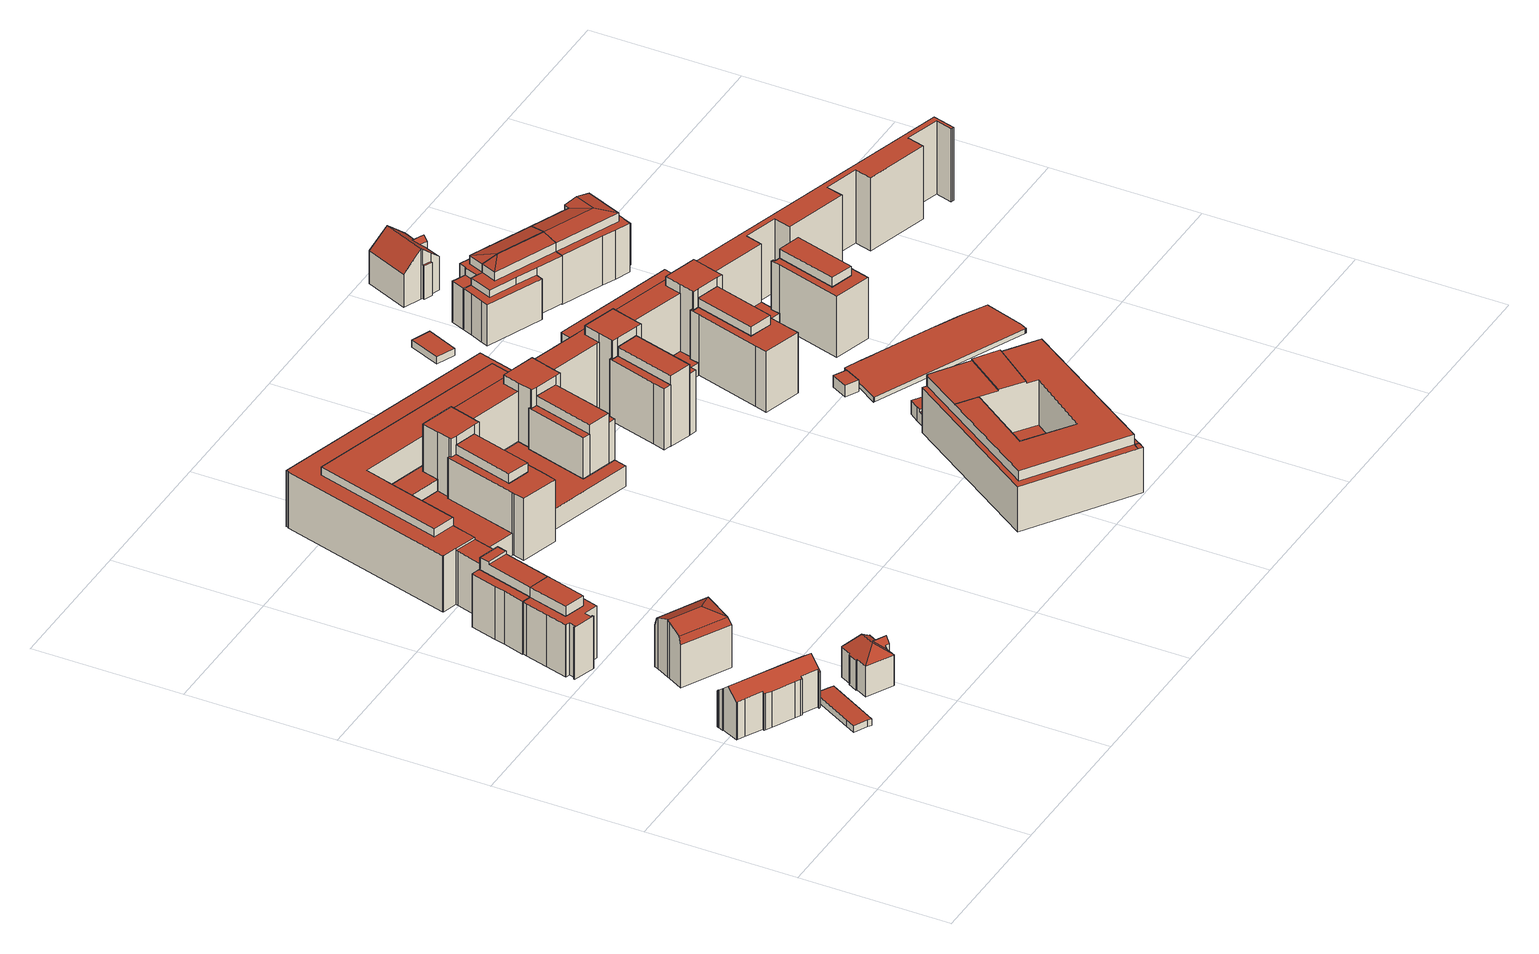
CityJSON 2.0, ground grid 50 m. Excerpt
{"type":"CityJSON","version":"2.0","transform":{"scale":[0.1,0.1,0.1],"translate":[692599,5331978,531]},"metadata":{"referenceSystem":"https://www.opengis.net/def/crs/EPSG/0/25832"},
"CityObjects":{
"building1":{"type":"Building","attributes":{"Gemeindeschluessel":"09162000","HoeheDach":"550.356","HoeheGrund":"533.830","Methode":"1000","NiedrigsteTraufeDesGebaeudes":"546.546","Geometrietyp2DReferenz":"3000","function":"31001_1000","roofType":"3100","measuredHeight":16.53,"storeysAboveGround":4},"geometry":[{"type":"MultiSurface","lod":"2","boundaries":[[[0,1,2,3]],[[4,5,6,7]],[[8,9,10,11,12,2,1,13]],[[14,11,10,15]],[[3,2,12,16]],[[8,13,17,18,19,20,21,22,23,24,25,6,5,26,27,28]],[[29,27,26,30]],[[16,12,11,14]],[[30,26,5,4]],[[31,19,18,32]],[[33,28,27,29]],[[34,21,20,35]],[[7,6,25,36]],[[9,37,15,10]],[[38,22,21,34]],[[32,18,17,39]],[[40,23,22,38]],[[35,20,19,31]],[[41,24,23,40]],[[36,25,24,41]],[[13,1,0,39,17]],[[33,37,9,8,28]],[[33,29,30,4,7,36,41,40,38,34,35,31,32,39,0,3,16,14,15,37]]],"semantics":{"surfaces":[{"type":"WallSurface"},{"type":"RoofSurface"},{"type":"GroundSurface"}],"values":[0,0,1,0,0,1,0,0,0,0,0,0,0,0,0,0,0,0,0,0,0,0,2]}}]},
"building2":{"type":"Building","attributes":{"Gemeindeschluessel":"09162000","HoeheDach":"536.206","HoeheGrund":"533.890","Methode":"1000","NiedrigsteTraufeDesGebaeudes":"536.206","Geometrietyp2DReferenz":"3000","function":"31001_2000","roofType":"1000","measuredHeight":2.32},"geometry":[{"type":"MultiSurface","lod":"2","boundaries":[[[42,43,44,45,46,47,48]],[[49,44,43,50]],[[51,48,47,52]],[[51,52,53,54,49,50,55]],[[50,43,42,55]],[[55,42,48,51]],[[53,46,45,54]],[[54,45,44,49]],[[52,47,46,53]]],"semantics":{"surfaces":[{"type":"RoofSurface"},{"type":"WallSurface"},{"type":"GroundSurface"}],"values":[0,1,1,2,1,1,1,1,1]}}]},
"building3":{"type":"Building","attributes":{"Gemeindeschluessel":"09162000","HoeheDach":"551.748","HoeheGrund":"533.263","Methode":"1000","NiedrigsteTraufeDesGebaeudes":"551.748","Geometrietyp2DReferenz":"3000","function":"31001_9998","roofType":"1000","measuredHeight":18.48,"storeysAboveGround":5},"geometry":[{"type":"MultiSurface","lod":"2","boundaries":[[[56,57,58,59]],[[60,61,62,63]],[[64,65,66,67,68,69,61,60,70,71,57,56,72,73,74,75,76,77,78,79,80,81]],[[65,64,82,83]],[[57,71,84,58]],[[73,72,85,86]],[[64,81,87,82]],[[68,67,88,89]],[[80,79,90,91]],[[75,74,92,93]],[[76,75,93,94]],[[74,73,86,92]],[[78,77,95,96]],[[77,76,94,95]],[[67,66,97,88]],[[71,70,98,84]],[[61,69,99,62]],[[72,56,59,85]],[[79,78,96,90]],[[87,91,90,96,95,94,93,92,86,85,59,58,84,98,63,62,99,89,88,97,83,82]],[[81,80,91,87]],[[66,65,83,97]],[[69,68,89,99]],[[70,60,63,98]]],"semantics":{"surfaces":[{"type":"WallSurface"},{"type":"RoofSurface"},{"type":"GroundSurface"}],"values":[0,0,1,0,0,0,0,0,0,0,0,0,0,0,0,0,0,0,0,2,0,0,0,0]}}]},
"building4":{"type":"Building","attributes":{"Gemeindeschluessel":"09162000","HoeheDach":"555.152","HoeheGrund":"533.291","Methode":"1000","NiedrigsteTraufeDesGebaeudes":"555.152","Geometrietyp2DReferenz":"3000","function":"31001_9998","roofType":"1000","measuredHeight":21.86,"storeysAboveGround":6},"geometry":[{"type":"MultiSurface","lod":"2","boundaries":[[[100,101,102,103]],[[84,103,102,58]],[[58,102,101,63]],[[84,58,63,98]],[[63,101,100,98]],[[98,100,103,84]]],"semantics":{"surfaces":[{"type":"RoofSurface"},{"type":"WallSurface"},{"type":"GroundSurface"}],"values":[0,1,1,2,1,1]}}]},
"building5":{"type":"Building","attributes":{"Gemeindeschluessel":"09162000","HoeheDach":"554.120","HoeheGrund":"533.820","Methode":"2000","NiedrigsteTraufeDesGebaeudes":"548.485","Geometrietyp2DReferenz":"3000","function":"31001_9998","roofType":"3400","measuredHeight":20.3,"storeysAboveGround":4},"geometry":[{"type":"MultiSurface","lod":"2","boundaries":[[[104,105,106,107]],[[108,109,110,111,112]],[[113,106,114,115,116,117]],[[105,118,114,106]],[[119,108,112,117,116]],[[120,104,110,109]],[[107,113,117,112,111]],[[107,106,113]],[[104,107,111,110]],[[119,116,115,121]],[[122,105,104,120]],[[118,123,121,115,114]],[[108,119,121,123,122,120,109]],[[105,122,123,118]]],"semantics":{"surfaces":[{"type":"RoofSurface"},{"type":"WallSurface"},{"type":"GroundSurface"}],"values":[0,1,0,0,1,1,0,0,0,1,1,1,2,1]}}]},
"building6":{"type":"Building","attributes":{"Gemeindeschluessel":"09162000","HoeheDach":"548.620","HoeheGrund":"533.630","Methode":"2000","NiedrigsteTraufeDesGebaeudes":"544.127","Geometrietyp2DReferenz":"3000","function":"31001_1000","roofType":"3200","measuredHeight":14.99,"storeysAboveGround":3},"geometry":[{"type":"MultiSurface","lod":"2","boundaries":[[[124,125,126,127,128]],[[129,130,131]],[[132,133,134]],[[135,136,137,138,134,133,129,131,139]],[[140,141,134,138]],[[142,143,136,135]],[[144,145,146,147]],[[146,148,149,150,147]],[[151,152,144,147,150]],[[151,127,126,153,152]],[[148,154,139,131,130,149]],[[143,155,137,136]],[[154,142,135,139]],[[155,140,138,137]],[[156,145,144,152,153]],[[127,151,150,149,130,129,133,132,128]],[[141,124,128,132,134]],[[126,125,156,153]],[[146,145,156,125,124,141,140,155,143,142,154,148]]],"semantics":{"surfaces":[{"type":"WallSurface"},{"type":"RoofSurface"},{"type":"GroundSurface"}],"values":[0,1,1,1,0,0,0,0,1,1,0,0,0,0,0,1,0,0,2]}}]},
"building7":{"type":"Building","attributes":{"Gemeindeschluessel":"09162000","HoeheDach":"551.773","HoeheGrund":"533.120","Methode":"1000","NiedrigsteTraufeDesGebaeudes":"551.755","Geometrietyp2DReferenz":"3000","function":"31001_9998","roofType":"1000","measuredHeight":18.65,"storeysAboveGround":5},"geometry":[{"type":"MultiSurface","lod":"2","boundaries":[[[157,158,159,160]],[[161,162,163,164]],[[165,166,167,168]],[[169,170,171,172]],[[159,158,173,174,163,162,175,176,177,178]],[[179,180,181,182]],[[183,177,176,184]],[[171,164,163,174,172]],[[173,158,157,185,186]],[[184,176,175,187]],[[160,159,178,188]],[[182,181,186,185]],[[170,169,166,165]],[[169,172,174,173,186,181,180,167,166]],[[188,178,177,183]],[[168,167,180,179]],[[157,160,188,183,184,187,161,164,171,170,165,168,179,182,185]],[[187,175,162,161]]],"semantics":{"surfaces":[{"type":"WallSurface"},{"type":"RoofSurface"},{"type":"GroundSurface"}],"values":[0,0,0,0,1,0,0,0,0,0,0,0,0,1,0,0,2,0]}}]},
"building8":{"type":"Building","attributes":{"Gemeindeschluessel":"09162000","HoeheDach":"556.100","HoeheGrund":"533.130","Methode":"2000","NiedrigsteTraufeDesGebaeudes":"555.200","Geometrietyp2DReferenz":"3000","function":"31001_9998","roofType":"1000","measuredHeight":22.97,"storeysAboveGround":6},"geometry":[{"type":"MultiSurface","lod":"2","boundaries":[[[160,157,185,182]],[[182,101,102,160]],[[157,189,190,185]],[[160,102,191,192,189,157]],[[185,190,193,194,101,182]],[[193,190,189,192]],[[194,193,192,191]],[[101,194,191,102]]],"semantics":{"surfaces":[{"type":"GroundSurface"},{"type":"WallSurface"},{"type":"RoofSurface"}],"values":[0,1,1,1,1,2,1,2]}}]},
"building9":{"type":"Building","attributes":{"Gemeindeschluessel":"09162000","HoeheDach":"535.823","HoeheGrund":"532.916","Methode":"1000","NiedrigsteTraufeDesGebaeudes":"535.823","Geometrietyp2DReferenz":"3000","function":"51009_1610","roofType":"1000","measuredHeight":2.91},"geometry":[{"type":"MultiSurface","lod":"2","boundaries":[[[195,196,197,198]],[[199,197,196,200]],[[201,198,197,199]],[[201,199,200,202]],[[200,196,195,202]],[[202,195,198,201]]],"semantics":{"surfaces":[{"type":"RoofSurface"},{"type":"WallSurface"},{"type":"GroundSurface"}],"values":[0,1,1,2,1,1]}}]},
"building10":{"type":"Building","attributes":{"Gemeindeschluessel":"09162000","HoeheDach":"535.800","HoeheGrund":"533.270","Methode":"2000","NiedrigsteTraufeDesGebaeudes":"535.800","Geometrietyp2DReferenz":"3000","function":"51009_1610","roofType":"1000","measuredHeight":2.53},"geometry":[{"type":"MultiSurface","lod":"2","boundaries":[[[203,204,205,206]],[[206,205,207,208]],[[205,204,209,207]],[[210,209,204,203]],[[208,207,209,210]],[[208,210,203,206]]],"semantics":{"surfaces":[{"type":"WallSurface"},{"type":"RoofSurface"},{"type":"GroundSurface"}],"values":[0,0,1,0,0,2]}}]},
"building11":{"type":"Building","attributes":{"Gemeindeschluessel":"09162000","HoeheDach":"540.830","HoeheGrund":"533.050","Methode":"1000","NiedrigsteTraufeDesGebaeudes":"540.830","Geometrietyp2DReferenz":"3000","function":"31001_9998","roofType":"1000","measuredHeight":7.78,"storeysAboveGround":2},"geometry":[{"type":"MultiSurface","lod":"2","boundaries":[[[211,212,213,214]],[[215,216,217,218]],[[219,220,216,215]],[[215,218,211,214,221,222,219]],[[220,223,224,213,212,217,216]],[[218,217,212,211]],[[221,224,223,222]],[[222,223,220,219]],[[214,213,224,221]]],"semantics":{"surfaces":[{"type":"WallSurface"},{"type":"GroundSurface"},{"type":"RoofSurface"}],"values":[0,0,0,1,2,0,0,0,0]}}]},
"building12":{"type":"Building","attributes":{"Gemeindeschluessel":"09162000","HoeheDach":"555.298","HoeheGrund":"533.480","Methode":"1000","NiedrigsteTraufeDesGebaeudes":"555.298","Geometrietyp2DReferenz":"3000","function":"31001_9998","roofType":"1000","measuredHeight":21.82,"storeysAboveGround":6},"geometry":[{"type":"MultiSurface","lod":"2","boundaries":[[[225,226,227,228]],[[229,230,231,232]],[[233,234,235,236,237,238,226,225,239,240,231,230,241,242,243]],[[235,234,244,245]],[[246,242,241,247]],[[248,236,235,245]],[[249,243,242,246]],[[244,234,233,250]],[[251,237,236,248]],[[252,240,239,253]],[[232,231,240,252]],[[239,225,228,253]],[[241,230,229,247]],[[233,243,249,250]],[[254,238,237,251]],[[244,250,249,246,247,229,232,252,253,228,227,254,251,248,245]],[[226,238,254,227]]],"semantics":{"surfaces":[{"type":"WallSurface"},{"type":"RoofSurface"},{"type":"GroundSurface"}],"values":[0,0,1,0,0,0,0,0,0,0,0,0,0,0,0,2,0]}}]},
"building13":{"type":"Building","attributes":{"Gemeindeschluessel":"09162000","HoeheDach":"544.900","HoeheGrund":"532.920","Methode":"1000","NiedrigsteTraufeDesGebaeudes":"544.900","Geometrietyp2DReferenz":"3000","function":"31001_9998","roofType":"1000","measuredHeight":11.98,"storeysAboveGround":2},"geometry":[{"type":"MultiSurface","lod":"2","boundaries":[[[255,256,257,258]],[[256,255,259,260]],[[261,262,263,264]],[[257,256,260,261,264,265]],[[255,258,266,263,262,259]],[[265,266,258,257]],[[260,259,262,261]],[[264,263,266,265]]],"semantics":{"surfaces":[{"type":"WallSurface"},{"type":"GroundSurface"},{"type":"RoofSurface"}],"values":[0,0,0,1,2,0,0,0]}}]},
"building14":{"type":"Building","attributes":{"Gemeindeschluessel":"09162000","HoeheDach":"558.574","HoeheGrund":"533.500","Methode":"1000","NiedrigsteTraufeDesGebaeudes":"558.574","Geometrietyp2DReferenz":"3000","function":"31001_9998","roofType":"1000","measuredHeight":25.07,"storeysAboveGround":7},"geometry":[{"type":"MultiSurface","lod":"2","boundaries":[[[267,268,269,270]],[[228,253,254,227]],[[228,270,269,253]],[[254,268,267,227]],[[227,267,270,228]],[[253,269,268,254]]],"semantics":{"surfaces":[{"type":"RoofSurface"},{"type":"GroundSurface"},{"type":"WallSurface"}],"values":[0,1,2,2,2,2]}}]},
"building15":{"type":"Building","attributes":{"Gemeindeschluessel":"09162000","HoeheDach":"555.186","HoeheGrund":"532.590","Methode":"2000","NiedrigsteTraufeDesGebaeudes":"551.660","Geometrietyp2DReferenz":"3000","function":"31001_9998","roofType":"1000","measuredHeight":22.6,"storeysAboveGround":6},"geometry":[{"type":"MultiSurface","lod":"2","boundaries":[[[271,272,273,274]],[[275,276,277,278]],[[279,280,281,282,283,284,285,286]],[[287,288,289,290]],[[291,279,286,292]],[[277,276,293,294]],[[282,295,296,283]],[[297,298,299,300]],[[272,301,302,303]],[[304,305,306,307]],[[275,296,295,273,272,303,300,299,308,309,306,305,310,289,288,311,312,293,276]],[[299,298,313,308]],[[307,306,309,314]],[[315,316,317,318]],[[294,293,312,319]],[[311,320,319,312]],[[314,309,308,321]],[[322,323,301,272,271]],[[302,297,300,303]],[[324,285,284,325]],[[326,281,280,327]],[[310,305,304,328,329]],[[310,329,290,289]],[[326,274,273,295,282,281]],[[321,308,313,315,318]],[[328,304,307,314,321,318,317,322,271,274,326,327,291,292,324,325,278,277,294,319,320,287,290,329]],[[316,315,313,298,297,302,301,323]],[[292,286,285,324]],[[327,280,279,291]],[[316,323,322,317]],[[320,311,288,287]],[[278,325,284,283,296,275]]],"semantics":{"surfaces":[{"type":"WallSurface"},{"type":"RoofSurface"},{"type":"GroundSurface"}],"values":[0,0,1,0,0,0,0,0,0,0,1,0,0,0,0,0,0,0,0,0,0,0,0,0,0,2,1,0,0,0,0,0]}}]},
"building16":{"type":"Building","attributes":{"Gemeindeschluessel":"09162000","HoeheDach":"561.704","HoeheGrund":"533.250","Methode":"1000","NiedrigsteTraufeDesGebaeudes":"561.704","Geometrietyp2DReferenz":"3000","function":"31001_9998","roofType":"1000","measuredHeight":28.45,"storeysAboveGround":8},"geometry":[{"type":"MultiSurface","lod":"2","boundaries":[[[330,331,332,333,334,335,336,337,338,339,340]],[[336,341,342,337]],[[340,343,344,330]],[[339,345,343,340]],[[335,346,341,336]],[[334,347,346,335]],[[333,348,347,334]],[[330,344,349,331]],[[338,350,345,339]],[[331,349,351,332]],[[343,345,350,342,341,346,347,348,351,349,344]],[[332,351,348,333]],[[337,342,350,338]]],"semantics":{"surfaces":[{"type":"GroundSurface"},{"type":"WallSurface"},{"type":"RoofSurface"}],"values":[0,1,1,1,1,1,1,1,1,1,2,1,1]}}]},
"building17":{"type":"Building","attributes":{"Gemeindeschluessel":"09162000","HoeheDach":"540.852","HoeheGrund":"533.620","Methode":"1000","NiedrigsteTraufeDesGebaeudes":"540.852","Geometrietyp2DReferenz":"3000","function":"31001_9998","roofType":"1000","measuredHeight":7.23,"storeysAboveGround":2},"geometry":[{"type":"MultiSurface","lod":"2","boundaries":[[[352,353,354,355]],[[356,357,358,359]],[[360,361,362,363]],[[364,365,366,367]],[[360,363,365,364]],[[359,358,353,352]],[[368,369,370,371]],[[356,372,373,357]],[[372,356,359,352,355,368,371,361,360,364,367,374]],[[361,371,370,362]],[[367,366,375,374]],[[355,354,369,368]],[[375,366,365,363,362,370,369,354,353,358,357,373]],[[372,374,375,373]]],"semantics":{"surfaces":[{"type":"WallSurface"},{"type":"GroundSurface"},{"type":"RoofSurface"}],"values":[0,0,0,0,0,0,0,0,1,0,0,0,2,0]}}]},
"building18":{"type":"Building","attributes":{"Gemeindeschluessel":"09162000","HoeheDach":"555.311","HoeheGrund":"534.190","Methode":"1000","NiedrigsteTraufeDesGebaeudes":"555.311","Geometrietyp2DReferenz":"3000","function":"31001_9998","roofType":"1000","measuredHeight":21.12,"storeysAboveGround":6},"geometry":[{"type":"MultiSurface","lod":"2","boundaries":[[[376,377,378,379,380,381]],[[377,376,382,383]],[[384,385,386,387,383,382]],[[380,379,386,385]],[[378,377,383,387]],[[381,380,385,384]],[[379,378,387,386]],[[376,381,384,382]]],"semantics":{"surfaces":[{"type":"RoofSurface"},{"type":"WallSurface"},{"type":"GroundSurface"}],"values":[0,1,2,1,1,1,1,1]}}]},
"building19":{"type":"Building","attributes":{"Gemeindeschluessel":"09162000","HoeheDach":"558.575","HoeheGrund":"534.300","Methode":"1000","NiedrigsteTraufeDesGebaeudes":"558.575","Geometrietyp2DReferenz":"3000","function":"31001_9998","roofType":"1000","measuredHeight":24.27,"storeysAboveGround":7},"geometry":[{"type":"MultiSurface","lod":"2","boundaries":[[[388,389,390,391]],[[392,391,390,393]],[[394,388,391,392]],[[392,393,395,394]],[[393,390,389,395]],[[395,389,388,394]]],"semantics":{"surfaces":[{"type":"RoofSurface"},{"type":"WallSurface"},{"type":"GroundSurface"}],"values":[0,1,1,2,1,1]}}]},
"building20":{"type":"Building","attributes":{"Gemeindeschluessel":"09162000","HoeheDach":"555.310","HoeheGrund":"534.530","Methode":"1000","NiedrigsteTraufeDesGebaeudes":"555.310","Geometrietyp2DReferenz":"3000","function":"31001_9998","roofType":"1000","measuredHeight":20.78,"storeysAboveGround":6},"geometry":[{"type":"MultiSurface","lod":"2","boundaries":[[[396,397,398,399,400,401,402,403]],[[398,397,404,405]],[[401,400,406,407]],[[397,396,408,404]],[[409,410,407,406,411,405,404,408]],[[402,401,407,410]],[[399,398,405,411]],[[403,402,410,409]],[[396,403,409,408]],[[400,399,411,406]]],"semantics":{"surfaces":[{"type":"RoofSurface"},{"type":"WallSurface"},{"type":"GroundSurface"}],"values":[0,1,1,1,2,1,1,1,1,1]}}]},
"building21":{"type":"Building","attributes":{"Gemeindeschluessel":"09162000","HoeheDach":"561.716","HoeheGrund":"533.830","Methode":"1000","NiedrigsteTraufeDesGebaeudes":"561.716","Geometrietyp2DReferenz":"3000","function":"31001_9998","roofType":"1000","measuredHeight":27.89,"storeysAboveGround":8},"geometry":[{"type":"MultiSurface","lod":"2","boundaries":[[[412,413,414,415]],[[416,417,418,419]],[[420,421,413,412]],[[419,418,422,423]],[[424,425,426,427]],[[423,428,424,427,429,420,412,415,416,419]],[[418,417,414,413,421,430,426,425,431,422]],[[427,426,430,429]],[[428,431,425,424]],[[429,430,421,420]],[[415,414,417,416]],[[423,422,431,428]]],"semantics":{"surfaces":[{"type":"WallSurface"},{"type":"GroundSurface"},{"type":"RoofSurface"}],"values":[0,0,0,0,0,1,2,0,0,0,0,0]}}]},
"building22":{"type":"Building","attributes":{"Gemeindeschluessel":"09162000","HoeheDach":"555.326","HoeheGrund":"533.760","Methode":"1000","NiedrigsteTraufeDesGebaeudes":"555.326","Geometrietyp2DReferenz":"3000","function":"31001_9998","roofType":"1000","measuredHeight":21.57,"storeysAboveGround":6},"geometry":[{"type":"MultiSurface","lod":"2","boundaries":[[[432,433,434,435]],[[436,437,438,439]],[[437,432,435,438]],[[440,436,439,441]],[[433,432,437,436,440,442,443]],[[443,442,444,445]],[[442,440,441,444]],[[433,443,445,434]],[[445,444,441,439,438,435,434]]],"semantics":{"surfaces":[{"type":"WallSurface"},{"type":"RoofSurface"},{"type":"GroundSurface"}],"values":[0,0,0,0,1,0,0,0,2]}}]},
"building23":{"type":"Building","attributes":{"Gemeindeschluessel":"09162000","HoeheDach":"558.593","HoeheGrund":"533.630","Methode":"1000","NiedrigsteTraufeDesGebaeudes":"558.593","Geometrietyp2DReferenz":"3000","function":"31001_9998","roofType":"1000","measuredHeight":24.96,"storeysAboveGround":7},"geometry":[{"type":"MultiSurface","lod":"2","boundaries":[[[446,447,448,449]],[[449,448,450,451]],[[452,453,447,446]],[[451,450,453,452]],[[448,447,453,450]],[[451,452,446,449]]],"semantics":{"surfaces":[{"type":"WallSurface"},{"type":"RoofSurface"},{"type":"GroundSurface"}],"values":[0,0,0,0,1,2]}}]},
"building24":{"type":"Building","attributes":{"Gemeindeschluessel":"09162000","HoeheDach":"555.331","HoeheGrund":"533.650","Methode":"1000","NiedrigsteTraufeDesGebaeudes":"555.331","Geometrietyp2DReferenz":"3000","function":"31001_9998","roofType":"1000","measuredHeight":21.68,"storeysAboveGround":6},"geometry":[{"type":"MultiSurface","lod":"2","boundaries":[[[454,455,456,457]],[[456,458,459,460,449,446,461,457]],[[462,454,457,461]],[[455,463,458,456]],[[454,462,464,465,466,467,463,455]],[[465,464,446,449]],[[464,462,461,446]],[[463,467,459,458]],[[467,466,460,459]],[[466,465,449,460]]],"semantics":{"surfaces":[{"type":"WallSurface"},{"type":"GroundSurface"},{"type":"RoofSurface"}],"values":[0,1,0,0,2,0,0,0,0,0]}}]},
"building25":{"type":"Building","attributes":{"Gemeindeschluessel":"09162000","HoeheDach":"551.910","HoeheGrund":"531.644","Methode":"2000","NiedrigsteTraufeDesGebaeudes":"535.170","Geometrietyp2DReferenz":"3000","function":"31001_9998","roofType":"1000","measuredHeight":20.27,"storeysAboveGround":4},"geometry":[{"type":"MultiSurface","lod":"2","boundaries":[[[468,469,470,471,472,473,474,475]],[[476,477,478,479,480,481]],[[469,482,483,484,485,470]],[[486,487,475,474,488,489]],[[490,491,471,470,485,492]],[[493,494,495,496]],[[497,492,485,484,498,499]],[[483,500,501,502,498,484]],[[490,492,497,503,493,496,504,505,506,507]],[[508,476,481,509,482,469,468,510,511,512]],[[468,475,487,510]],[[495,513,504,496]],[[514,515,506,505]],[[493,503,516,494]],[[506,515,517,507]],[[518,478,477,519,520]],[[521,488,474,473]],[[522,502,501,502,518,520,523]],[[521,473,472,524]],[[508,512,489,488,521,524,525,526,519]],[[519,526,523,520]],[[494,516,513,495]],[[502,522,499,498]],[[472,471,491,517,515,514,525,524]],[[511,486,489,512]],[[486,511,510,487]],[[518,502,479,478]],[[483,482,509,500]],[[509,481,480,501,500]],[[490,507,517,491]],[[508,519,477,476]],[[497,499,522,523,526,525,514,505,504,513,516,503]],[[480,479,502,501]]],"semantics":{"surfaces":[{"type":"WallSurface"},{"type":"RoofSurface"},{"type":"GroundSurface"}],"values":[0,0,0,1,1,1,0,1,0,2,0,0,0,0,1,1,0,0,1,0,0,0,0,0,0,0,0,0,0,0,0,1,1]}}]},
"building26":{"type":"Building","attributes":{"Gemeindeschluessel":"09162000","HoeheDach":"561.713","HoeheGrund":"533.020","Methode":"1000","NiedrigsteTraufeDesGebaeudes":"561.713","Geometrietyp2DReferenz":"3000","function":"31001_9998","roofType":"1000","measuredHeight":28.69,"storeysAboveGround":8},"geometry":[{"type":"MultiSurface","lod":"2","boundaries":[[[527,528,529,530]],[[531,532,528,527]],[[533,534,535,536]],[[537,538,539,540]],[[541,542,532,531]],[[536,535,543,544]],[[545,546,542,541]],[[540,539,546,545]],[[544,543,538,537]],[[535,534,529,528,532,542,546,539,538,543]],[[544,537,540,545,541,531,527,530,533,536]],[[530,529,534,533]]],"semantics":{"surfaces":[{"type":"WallSurface"},{"type":"RoofSurface"},{"type":"GroundSurface"}],"values":[0,0,0,0,0,0,0,0,0,1,2,0]}}]},
"building27":{"type":"Building","attributes":{"Gemeindeschluessel":"09162000","HoeheDach":"538.136","HoeheGrund":"533.720","Methode":"1000","NiedrigsteTraufeDesGebaeudes":"538.136","Geometrietyp2DReferenz":"3000","function":"31001_9998","roofType":"1000","measuredHeight":4.42,"storeysAboveGround":1},"geometry":[{"type":"MultiSurface","lod":"2","boundaries":[[[547,548,549,550]],[[549,548,551,552,553,554,555,556]],[[550,549,556,557]],[[558,552,551,559]],[[557,560,561,562,558,559,547,550]],[[557,556,555,560]],[[559,551,548,547]],[[562,553,552,558]],[[561,554,553,562]],[[560,555,554,561]]],"semantics":{"surfaces":[{"type":"WallSurface"},{"type":"RoofSurface"},{"type":"GroundSurface"}],"values":[0,1,0,0,2,0,0,0,0,0]}}]},
"building28":{"type":"Building","attributes":{"Gemeindeschluessel":"09162000","HoeheDach":"535.304","HoeheGrund":"532.806","Methode":"2000","NiedrigsteTraufeDesGebaeudes":"535.304","Geometrietyp2DReferenz":"3000","function":"31001_2000","roofType":"1000","measuredHeight":2.5},"geometry":[{"type":"MultiSurface","lod":"2","boundaries":[[[563,564,565,566]],[[567,568,564,563]],[[569,565,564,568]],[[567,563,566,570]],[[570,569,568,567]],[[566,565,569,570]]],"semantics":{"surfaces":[{"type":"WallSurface"},{"type":"RoofSurface"},{"type":"GroundSurface"}],"values":[0,0,1,2,0,0]}}]},
"building29":{"type":"Building","attributes":{"Gemeindeschluessel":"09162000","HoeheDach":"555.310","HoeheGrund":"533.770","Methode":"1000","NiedrigsteTraufeDesGebaeudes":"555.310","Geometrietyp2DReferenz":"3000","function":"31001_9998","roofType":"1000","measuredHeight":21.54,"storeysAboveGround":6},"geometry":[{"type":"MultiSurface","lod":"2","boundaries":[[[571,572,573,574]],[[575,576,577,578]],[[579,580,574,573,581,582,583,584,585,586,587,588,589,578,577,590]],[[591,592,584,583]],[[593,594,587,586]],[[594,595,588,587]],[[596,597,580,579]],[[597,571,574,580]],[[598,596,579,590]],[[599,593,586,585]],[[572,600,581,573]],[[592,599,585,584]],[[576,598,590,577]],[[598,576,575,601,595,594,593,599,592,591,602,600,572,571,597,596]],[[595,601,589,588]],[[600,602,582,581]],[[602,591,583,582]],[[601,575,578,589]]],"semantics":{"surfaces":[{"type":"WallSurface"},{"type":"GroundSurface"},{"type":"RoofSurface"}],"values":[0,0,1,0,0,0,0,0,0,0,0,0,0,2,0,0,0,0]}}]},
"building30":{"type":"Building","attributes":{"Gemeindeschluessel":"09162000","HoeheDach":"538.875","HoeheGrund":"534.820","Methode":"1000","NiedrigsteTraufeDesGebaeudes":"538.875","Geometrietyp2DReferenz":"3000","function":"31001_2000","roofType":"1000","measuredHeight":4.05},"geometry":[{"type":"MultiSurface","lod":"2","boundaries":[[[603,604,605,606]],[[607,603,606,608]],[[608,606,605,609]],[[610,604,603,607]],[[608,609,610,607]],[[609,605,604,610]]],"semantics":{"surfaces":[{"type":"RoofSurface"},{"type":"WallSurface"},{"type":"GroundSurface"}],"values":[0,1,1,1,2,1]}}]},
"building31":{"type":"Building","attributes":{"Gemeindeschluessel":"09162000","HoeheDach":"558.569","HoeheGrund":"533.770","Methode":"1000","NiedrigsteTraufeDesGebaeudes":"558.569","Geometrietyp2DReferenz":"3000","function":"31001_9998","roofType":"1000","measuredHeight":24.8,"storeysAboveGround":7},"geometry":[{"type":"MultiSurface","lod":"2","boundaries":[[[611,612,613,614]],[[578,612,611,589]],[[588,587,578,589]],[[589,611,614,588]],[[588,614,613,587]],[[587,613,612,578]]],"semantics":{"surfaces":[{"type":"RoofSurface"},{"type":"WallSurface"},{"type":"GroundSurface"}],"values":[0,1,2,1,1,1]}}]},
"building32":{"type":"Building","attributes":{"Gemeindeschluessel":"09162000","HoeheDach":"551.717","HoeheGrund":"533.220","Methode":"1000","NiedrigsteTraufeDesGebaeudes":"551.717","Geometrietyp2DReferenz":"3000","function":"31001_9998","roofType":"1000","measuredHeight":18.5,"storeysAboveGround":5},"geometry":[{"type":"MultiSurface","lod":"2","boundaries":[[[615,616,617,618]],[[619,620,621,617,616,622]],[[623,619,622,624]],[[625,620,619,623]],[[624,615,618,626,625,623]],[[626,621,620,625]],[[624,622,616,615]],[[618,617,621,626]]],"semantics":{"surfaces":[{"type":"WallSurface"},{"type":"RoofSurface"},{"type":"GroundSurface"}],"values":[0,1,0,0,2,0,0,0]}}]},
"building33":{"type":"Building","attributes":{"Gemeindeschluessel":"09162000","HoeheDach":"561.686","HoeheGrund":"533.780","Methode":"1000","NiedrigsteTraufeDesGebaeudes":"561.686","Geometrietyp2DReferenz":"3000","function":"31001_9998","roofType":"1000","measuredHeight":27.91,"storeysAboveGround":8},"geometry":[{"type":"MultiSurface","lod":"2","boundaries":[[[627,628,629,590]],[[630,631,632,629,628,633,634,635,636,637]],[[577,632,631,578]],[[585,636,635,638]],[[638,635,634,639]],[[586,637,636,585]],[[640,633,628,627]],[[578,631,630,587]],[[587,630,637,586]],[[586,585,638,639,640,627,590,577,578,587]],[[639,634,633,640]],[[590,629,632,577]]],"semantics":{"surfaces":[{"type":"WallSurface"},{"type":"RoofSurface"},{"type":"GroundSurface"}],"values":[0,1,0,0,0,0,0,0,0,2,0,0]}}]},
"building34":{"type":"Building","attributes":{"Gemeindeschluessel":"09162000","HoeheDach":"558.638","HoeheGrund":"532.810","Methode":"1000","NiedrigsteTraufeDesGebaeudes":"558.638","Geometrietyp2DReferenz":"3000","function":"31001_9998","roofType":"1000","measuredHeight":25.83,"storeysAboveGround":7},"geometry":[{"type":"MultiSurface","lod":"2","boundaries":[[[641,642,643,644]],[[645,646,647,648]],[[649,650,651,652]],[[646,653,654,647]],[[655,656,657,658]],[[659,649,652,660]],[[661,662,663,664]],[[658,657,665,644,643,666,667,668,669,664,663,670,671,672,673,660,652,651,674,675,676,677,678,679,680,648,647,654,681,682,683,684,685,686,687,688]],[[689,661,664,669]],[[690,691,676,675]],[[692,659,660,673]],[[693,692,673,672]],[[694,695,696,697,698,699,700,701,653,646,645,702,703,704,705,691,690,706,650,649,659,692,693,707,708,662,661,689,709,710,711,642,641,712,656,655]],[[710,709,668,667]],[[698,697,685,684]],[[696,695,687,686]],[[699,698,684,683]],[[650,706,674,651]],[[704,703,679,678]],[[695,694,688,687]],[[642,711,666,643]],[[697,696,686,685]],[[711,710,667,666]],[[653,701,681,654]],[[691,705,677,676]],[[708,707,671,670]],[[700,699,683,682]],[[656,712,665,657]],[[702,645,648,680]],[[709,689,669,668]],[[706,690,675,674]],[[662,708,670,663]],[[703,702,680,679]],[[712,641,644,665]],[[707,693,672,671]],[[705,704,678,677]],[[701,700,682,681]],[[694,655,658,688]]],"semantics":{"surfaces":[{"type":"WallSurface"},{"type":"GroundSurface"},{"type":"RoofSurface"}],"values":[0,0,0,0,0,0,0,1,0,0,0,0,2,0,0,0,0,0,0,0,0,0,0,0,0,0,0,0,0,0,0,0,0,0,0,0,0,0]}}]},
"building35":{"type":"Building","attributes":{"Gemeindeschluessel":"09162000","HoeheDach":"554.052","HoeheGrund":"533.100","Methode":"2000","NiedrigsteTraufeDesGebaeudes":"547.470","Geometrietyp2DReferenz":"3000","function":"31001_9998","roofType":"2100","measuredHeight":20.95,"storeysAboveGround":6},"geometry":[{"type":"MultiSurface","lod":"2","boundaries":[[[713,714,715,716]],[[717,718,719,720]],[[721,722,723,724]],[[725,726,727,728,729,717,720,713,716,730,731,732]],[[733,732,731,734,735,736,737]],[[720,719,714,713]],[[738,739,740,741]],[[727,721,742,728]],[[730,716,715,741,740,743]],[[729,744,718,717]],[[745,746,747,748]],[[730,743,734,731]],[[744,742,721,724,738,741,715,714,719,718]],[[726,749,722,721,727]],[[745,748,733,737]],[[725,732,733,748,747,750]],[[724,723,739,738]],[[746,735,734,743,740,739,723,722,749,750,747]],[[744,729,728,742]],[[746,745,736,735]],[[725,750,749,726]],[[737,736,745]]],"semantics":{"surfaces":[{"type":"WallSurface"},{"type":"GroundSurface"},{"type":"RoofSurface"}],"values":[0,0,0,1,0,0,0,0,0,0,0,0,2,0,2,0,0,2,0,0,0,2]}}]},
"building36":{"type":"Building","attributes":{"Gemeindeschluessel":"09162000","HoeheDach":"535.270","HoeheGrund":"533.632","Methode":"2000","NiedrigsteTraufeDesGebaeudes":"535.270","Geometrietyp2DReferenz":"3000","function":"31001_2000","roofType":"1000","measuredHeight":1.64},"geometry":[{"type":"MultiSurface","lod":"2","boundaries":[[[751,752,753,754]],[[755,756,757,758]],[[758,757,759,760]],[[761,762,763,764]],[[765,766,767,768]],[[768,767,769,770]],[[770,769,771,772]],[[772,771,756,755]],[[756,771,769,767,766,763,762,753,752,759,757]],[[758,760,751,754,761,764,765,768,770,772,755]],[[754,753,762,761]],[[764,763,766,765]],[[760,759,752,751]]],"semantics":{"surfaces":[{"type":"WallSurface"},{"type":"RoofSurface"},{"type":"GroundSurface"}],"values":[0,0,0,0,0,0,0,0,1,2,0,0,0]}}]},
"building37":{"type":"Building","attributes":{"Gemeindeschluessel":"09162000","HoeheDach":"538.168","HoeheGrund":"533.750","Methode":"1000","NiedrigsteTraufeDesGebaeudes":"538.168","Geometrietyp2DReferenz":"3000","function":"31001_9998","roofType":"1000","measuredHeight":4.42,"storeysAboveGround":1},"geometry":[{"type":"MultiSurface","lod":"2","boundaries":[[[580,579,590,627,773,774,775,776]],[[590,777,778,627]],[[774,779,780,775]],[[579,781,777,590]],[[775,780,782,776]],[[773,783,779,774]],[[782,780,779,783,778,777,781,784]],[[580,784,781,579]],[[627,778,783,773]],[[776,782,784,580]]],"semantics":{"surfaces":[{"type":"GroundSurface"},{"type":"WallSurface"},{"type":"RoofSurface"}],"values":[0,1,1,1,1,1,2,1,1,1]}}]},
"building38":{"type":"Building","attributes":{"Gemeindeschluessel":"09162000","HoeheDach":"554.091","HoeheGrund":"532.990","Methode":"2000","NiedrigsteTraufeDesGebaeudes":"547.480","Geometrietyp2DReferenz":"3000","function":"31001_9998","roofType":"2100","measuredHeight":21.1,"storeysAboveGround":6},"geometry":[{"type":"MultiSurface","lod":"2","boundaries":[[[785,786,787,788]],[[789,743,790,791]],[[785,792,793,791,790,786]],[[794,795,796,797,798,799]],[[800,801,798,797]],[[794,802,803,804,805,792,785,788,806,807,808,809,795]],[[805,714,793,792]],[[804,803,743,789,715]],[[810,799,798,801,811]],[[715,789,791,793,714]],[[734,735,812,800,797,796,813,814,815,816,787,786,790,743]],[[807,815,814,808]],[[794,799,810,736,735,734,802]],[[802,734,743,803]],[[804,715,714,805]],[[808,814,813,809]],[[810,811,736]],[[735,736,811,812]],[[788,787,816,806]],[[806,816,815,807]],[[809,813,796,795]],[[812,811,801,800]]],"semantics":{"surfaces":[{"type":"WallSurface"},{"type":"GroundSurface"},{"type":"RoofSurface"}],"values":[0,0,0,0,0,1,0,0,2,2,2,0,0,0,0,0,2,0,0,0,0,0]}}]},
"building39":{"type":"Building","attributes":{"Gemeindeschluessel":"09162000","HoeheDach":"555.270","HoeheGrund":"533.760","Methode":"1000","NiedrigsteTraufeDesGebaeudes":"555.270","Geometrietyp2DReferenz":"3000","function":"31001_9998","roofType":"1000","measuredHeight":21.51,"storeysAboveGround":6},"geometry":[{"type":"MultiSurface","lod":"2","boundaries":[[[817,818,819,820]],[[821,822,823,824]],[[825,817,820,826]],[[818,827,776,819]],[[828,829,830,831]],[[774,832,833,834]],[[775,835,832,774]],[[824,823,836,837]],[[820,819,776,775,774,834,838,831,830,821,824,837,826]],[[834,833,839,838]],[[837,836,825,826]],[[829,822,821,830]],[[776,827,835,775]],[[839,828,831,838]],[[817,825,836,823,822,829,828,839,833,832,835,827,818]]],"semantics":{"surfaces":[{"type":"WallSurface"},{"type":"GroundSurface"},{"type":"RoofSurface"}],"values":[0,0,0,0,0,0,0,0,1,0,0,0,0,0,2]}}]},
"building40":{"type":"Building","attributes":{"Gemeindeschluessel":"09162000","HoeheDach":"550.500","HoeheGrund":"532.940","Methode":"2000","NiedrigsteTraufeDesGebaeudes":"544.604","Geometrietyp2DReferenz":"3000","function":"31001_9998","roofType":"3100","measuredHeight":17.56,"storeysAboveGround":4},"geometry":[{"type":"MultiSurface","lod":"2","boundaries":[[[840,841,842,843]],[[844,845,846,847,848,840,843,849,850,851,852,853,854]],[[855,856,857,858]],[[853,852,859,860,861]],[[862,863,864,865]],[[847,866,856,848]],[[849,857,867,850]],[[853,861,868,854]],[[860,867,857,856,866,869,865,864,870,868,861]],[[841,855,858,842]],[[860,859,871,867]],[[846,869,866,847]],[[872,873,844,854,868]],[[863,873,872,870,864]],[[870,872,868]],[[849,843,842,858,857]],[[851,871,859,852]],[[850,867,871,851]],[[862,865,869,846,845]],[[845,844,873,863,862]],[[840,848,856,855,841]]],"semantics":{"surfaces":[{"type":"WallSurface"},{"type":"GroundSurface"},{"type":"RoofSurface"}],"values":[0,1,0,0,2,0,0,0,2,2,2,0,0,2,0,0,0,0,0,0,0]}}]},
"building41":{"type":"Building","attributes":{"Gemeindeschluessel":"09162000","HoeheDach":"558.580","HoeheGrund":"533.770","Methode":"1000","NiedrigsteTraufeDesGebaeudes":"558.580","Geometrietyp2DReferenz":"3000","function":"31001_9998","roofType":"1000","measuredHeight":24.81,"storeysAboveGround":7},"geometry":[{"type":"MultiSurface","lod":"2","boundaries":[[[831,838,821,830]],[[830,874,875,831]],[[874,876,877,875]],[[821,876,874,830]],[[831,875,877,838]],[[838,877,876,821]]],"semantics":{"surfaces":[{"type":"GroundSurface"},{"type":"WallSurface"},{"type":"RoofSurface"}],"values":[0,1,2,1,1,1]}}]},
"building42":{"type":"Building","attributes":{"Gemeindeschluessel":"09162000","HoeheDach":"554.031","HoeheGrund":"532.790","Methode":"2000","NiedrigsteTraufeDesGebaeudes":"547.320","Geometrietyp2DReferenz":"3000","function":"31001_9998","roofType":"3100","measuredHeight":21.24,"storeysAboveGround":6},"geometry":[{"type":"MultiSurface","lod":"2","boundaries":[[[878,879,880,881]],[[882,883,884,885]],[[886,887,888,889]],[[890,891,879,878]],[[883,892,888,887,880,879,891,893,894,895,896,884]],[[897,882,885,898]],[[899,890,878,881,886,889,900,901,902,903,904,905,906,907,908]],[[909,798,910,911]],[[881,880,887,886]],[[897,898,912,910]],[[905,896,895,906]],[[913,914,909,911,915,916]],[[901,914,913,902]],[[897,733,917,882]],[[899,908,918,919,894,893]],[[911,910,912,915]],[[913,916,904,903,902]],[[907,906,895,920,921]],[[907,921,918,908]],[[901,900,733,798,909,914]],[[920,895,894,919]],[[900,889,888,892,917,733]],[[917,892,883,882]],[[897,910,798,733]],[[904,916,915,912,898,885,884,896,905]],[[899,893,891,890]],[[918,921,920,919]]],"semantics":{"surfaces":[{"type":"WallSurface"},{"type":"RoofSurface"},{"type":"GroundSurface"}],"values":[0,0,0,0,1,1,2,0,0,1,0,1,0,1,0,0,0,0,0,0,0,0,0,1,0,0,1]}}]}
},
"vertices":[
[34,519,28],[34,519,174],[31,520,174],[31,520,28],[208,357,28],[208,357,161],[205,351,155],[205,351,28],[283,362,194],[305,404,155],[40,542,155],[38,537,160],[39,537,160],[24,498,194],[38,537,28],[40,542,28],[39,537,28],[7,461,161],[10,460,161],[32,449,161],[89,419,161],[86,413,156],[90,411,156],[110,401,155],[181,363,156],[201,353,155],[261,329,161],[258,323,155],[262,321,155],[258,323,28],[261,329,28],[32,449,28],[10,460,28],[262,321,28],[86,413,28],[89,419,28],[201,353,28],[305,404,28],[90,411,28],[7,461,28],[110,401,28],[181,363,28],
[239,155,52],[250,148,52],[346,322,52],[333,329,52],[290,353,52],[212,209,52],[195,178,52],[346,322,29],[250,148,29],[195,178,29],[212,209,29],[290,353,29],[333,329,29],[239,155,29],
[113,1213,207],[142,1205,207],[142,1205,23],[113,1213,23],[214,1184,207],[240,1177,207],[240,1177,23],[214,1184,23],[144,1003,207],[137,1005,207],[143,1027,207],[192,1013,207],[212,1083,207],[237,1166,207],[175,1048,207],[103,1069,207],[108,1198,207],[87,1124,207],[66,1050,207],[68,1049,207],[68,1048,207],[80,1044,207],[74,1023,207],[68,1025,207],[67,1020,207],[142,998,207],[144,1003,23],[137,1005,23],[103,1069,23],[108,1198,23],[87,1124,23],[142,998,23],[192,1013,23],[212,1083,23],[68,1025,23],[67,1020,23],[66,1050,23],[68,1049,23],[68,1048,23],[80,1044,23],[74,1023,23],[143,1027,23],[175,1048,23],[237,1166,23],
[175,1048,242],[214,1184,242],[142,1205,242],[103,1069,242],
[323,641,178],[397,753,178],[383,749,205],[320,654,205],[191,775,28],[164,725,28],[164,725,180],[168,732,205],[191,775,227],[300,728,231],[221,833,205],[218,827,208],[195,784,231],[194,783,231],[226,842,175],[195,784,28],[323,641,28],[218,827,28],[397,753,28],[226,842,28],
[462,185,26],[483,224,26],[483,224,141],[479,218,133],[462,185,133],[459,288,176],[517,293,134],[429,339,134],[462,185,134],[433,239,176],[373,231,133],[409,301,133],[407,302,131],[390,271,131],[393,270,133],[429,339,133],[393,270,26],[373,231,26],[409,301,26],[407,302,26],[511,246,145],[511,246,26],[498,253,26],[498,253,145],[518,293,26],[518,293,134],[502,263,133],[463,255,160],[504,233,160],[496,218,141],[429,339,26],[390,271,26],[496,218,26],
[197,1397,21],[197,1397,208],[142,1205,208],[142,1205,21],[171,1405,21],[171,1405,208],[171,1407,208],[171,1407,21],[270,1282,21],[270,1282,208],[261,1250,208],[261,1250,21],[295,1371,208],[295,1371,21],[220,1392,21],[220,1392,208],[198,1397,208],[198,1399,208],[168,1406,208],[143,1319,208],[134,1285,208],[113,1213,208],[240,1177,21],[240,1177,208],[214,1184,208],[214,1184,21],[134,1285,21],[143,1319,21],[269,1376,21],[269,1376,208],[168,1406,21],[113,1213,21],
[197,1397,251],[269,1376,251],[188,1364,242],[188,1364,251],[260,1344,251],[260,1344,242],
[284,1062,48],[308,1146,48],[237,1166,48],[212,1083,48],[237,1166,19],[308,1146,19],[212,1083,19],[284,1062,19],
[454,1484,23],[454,1484,48],[446,1457,48],[446,1457,23],[341,1487,48],[341,1487,23],[348,1514,48],[348,1514,23],
[424,1819,20],[424,1819,98],[631,1760,98],[631,1760,20],[340,1527,20],[340,1527,98],[351,1564,98],[351,1564,20],[540,1469,20],[540,1469,98],[618,1715,20],[611,1716,20],[611,1716,98],[618,1715,98],
[576,1499,243],[652,1477,243],[652,1477,25],[576,1499,25],[611,1716,25],[611,1716,243],[618,1715,243],[618,1715,25],[654,1389,243],[666,1428,243],[738,1680,243],[731,1682,243],[729,1675,243],[710,1681,243],[635,1702,243],[616,1708,243],[540,1469,243],[538,1464,243],[528,1426,243],[666,1428,25],[738,1680,25],[538,1464,25],[540,1469,25],[731,1682,25],[528,1426,25],[654,1389,25],[729,1675,25],[616,1708,25],[635,1702,25],[710,1681,25],
[691,1825,139],[691,1825,19],[446,1895,19],[446,1895,139],[685,1805,139],[685,1805,19],[647,1816,19],[647,1816,139],[631,1760,139],[631,1760,19],[424,1819,19],[424,1819,139],
[652,1477,276],[710,1681,276],[635,1702,276],[576,1499,276],
[351,1564,16],[351,1564,214],[340,1527,214],[340,1527,16],[252,1504,214],[203,1518,214],[203,1518,16],[252,1504,16],[295,1371,207],[298,1380,207],[327,1480,207],[327,1481,207],[252,1503,207],[250,1495,207],[223,1402,207],[220,1392,207],[372,2111,16],[372,2111,214],[374,2119,214],[374,2119,16],[295,1371,16],[220,1392,16],[203,1519,214],[203,1519,16],[327,1481,214],[252,1503,214],[400,2020,242],[1091,1821,242],[1091,1821,214],[400,2020,214],[351,1564,242],[275,1586,242],[275,1586,214],[1103,1707,16],[1103,1707,214],[1102,1708,214],[1102,1708,16],[1062,1718,214],[1101,1707,214],[1156,1894,214],[371,2111,214],[201,1520,214],[1062,1718,242],[1101,1707,16],[691,1825,242],[446,1895,242],[446,1895,16],[691,1825,16],[201,1520,16],[371,2111,16],[1062,1718,16],[424,1819,16],[424,1819,242],[223,1402,16],[250,1495,16],[327,1480,16],[298,1380,16],[1117,1758,16],[1156,1894,16],
[616,1708,22],[618,1715,22],[631,1760,22],[647,1816,22],[685,1805,22],[761,1783,22],[745,1727,22],[731,1682,22],[729,1675,22],[710,1681,22],[635,1702,22],[745,1727,307],[731,1682,307],[635,1702,307],[616,1708,307],[710,1681,307],[761,1783,307],[685,1805,307],[647,1816,307],[618,1715,307],[729,1675,307],[631,1760,307],
[745,1727,26],[745,1727,99],[957,1666,99],[957,1666,26],[738,1680,26],[738,1680,99],[731,1682,99],[731,1682,26],[903,1405,26],[877,1413,26],[877,1413,99],[903,1405,99],[979,1383,26],[979,1383,99],[1004,1376,99],[1004,1376,26],[944,1621,26],[944,1621,99],[938,1623,99],[938,1623,26],[666,1428,26],[666,1428,99],[992,1334,26],[992,1334,99],
[944,1621,243],[938,1623,243],[877,1413,243],[903,1405,243],[961,1609,243],[942,1614,243],[944,1621,32],[938,1623,32],[942,1614,32],[961,1609,32],[903,1405,32],[877,1413,32],
[979,1383,276],[1037,1586,276],[961,1609,276],[903,1405,276],[903,1405,33],[961,1609,33],[979,1383,33],[1037,1586,33],
[1037,1586,243],[979,1383,243],[1004,1376,243],[1062,1578,243],[1063,1578,243],[1065,1586,243],[1058,1588,243],[1057,1581,243],[979,1383,35],[1004,1376,35],[1063,1578,35],[1065,1586,35],[1037,1586,35],[1057,1581,35],[1058,1588,35],[1062,1578,35],
[1058,1588,28],[1058,1588,307],[1057,1581,307],[1057,1581,28],[1037,1586,28],[1037,1586,307],[961,1609,307],[961,1609,28],[1071,1634,28],[1071,1634,307],[942,1614,307],[942,1614,28],[957,1666,28],[957,1666,307],[973,1722,307],[973,1722,28],[944,1621,28],[1087,1689,28],[1087,1689,307],[944,1621,307],
[1265,1529,243],[1271,1527,243],[1271,1527,28],[1265,1529,28],[1204,1319,243],[1216,1359,243],[1216,1359,28],[1204,1319,28],[1230,1311,243],[1230,1311,28],[1289,1514,243],[1269,1520,243],[1289,1514,28],[1269,1520,28],
[1364,1493,26],[1364,1493,276],[1305,1289,276],[1305,1289,26],[1230,1311,276],[1230,1311,26],[1289,1514,26],[1289,1514,276],
[1385,1494,243],[1392,1492,243],[1392,1492,26],[1385,1494,26],[1383,1462,26],[1342,1322,26],[1331,1282,26],[1383,1487,26],[1383,1487,243],[1383,1462,243],[1364,1493,243],[1305,1289,243],[1331,1282,243],[1342,1322,243],
[1699,751,6],[1668,701,6],[1668,701,203],[1669,704,203],[1669,704,46],[1691,739,46],[1691,739,55],[1699,751,55],[1996,480,6],[1996,480,165],[1694,25,165],[1694,25,166],[1680,5,166],[1680,5,6],[1653,711,6],[1653,711,166],[1666,703,166],[1666,703,203],[2035,571,55],[1720,782,55],[2006,529,55],[2014,540,55],[1691,482,203],[1792,622,203],[1575,565,203],[1640,519,42],[1497,313,42],[1651,206,42],[1796,406,42],[1575,565,202],[1363,246,166],[1363,246,202],[1336,235,166],[1666,15,166],[1680,35,166],[1640,519,202],[1796,406,202],[1763,430,202],[1763,430,209],[1691,482,209],[1981,491,6],[1336,235,6],[1720,782,6],[2035,571,6],[2014,540,6],[1651,206,202],[1870,570,202],[1870,570,209],[1497,313,202],[1792,622,209],[1680,35,165],[1981,491,165],[1886,347,165],[2006,529,46],[1680,35,202],[1886,347,202],[1983,494,46],[1983,494,202],[1981,491,202],
[1385,1494,20],[1385,1494,307],[1383,1487,307],[1383,1487,20],[1398,1540,20],[1398,1540,307],[1364,1493,20],[1364,1493,307],[1289,1514,307],[1289,1514,20],[1271,1527,20],[1271,1527,307],[1284,1572,307],[1284,1572,20],[1414,1595,20],[1414,1595,307],[1269,1520,307],[1269,1520,20],[1301,1628,20],[1301,1628,307],
[1591,1435,27],[1591,1435,71],[1583,1404,71],[1583,1404,27],[1598,1433,71],[1611,1478,71],[1398,1540,71],[1385,1494,71],[1392,1492,71],[1383,1462,71],[1383,1462,27],[1611,1478,27],[1598,1433,27],[1392,1492,27],[1385,1494,27],[1398,1540,27],
[1339,2212,18],[1339,2212,43],[1402,2186,43],[1402,2186,18],[1296,2108,18],[1296,2108,43],[1358,2082,43],[1358,2082,18],
[1646,1147,243],[1635,1107,243],[1635,1107,28],[1646,1147,28],[1691,1399,243],[1710,1393,243],[1710,1393,28],[1691,1399,28],[1718,1398,28],[1709,1368,28],[1508,1144,28],[1519,1184,28],[1583,1404,28],[1591,1435,28],[1598,1433,28],[1596,1426,28],[1615,1421,28],[1556,1218,28],[1632,1196,28],[1712,1400,28],[1583,1404,243],[1591,1435,243],[1596,1426,243],[1615,1421,243],[1556,1218,243],[1718,1398,243],[1709,1368,243],[1712,1400,243],[1598,1433,243],[1508,1144,243],[1632,1196,243],[1519,1184,243],
[1710,948,79],[1738,1002,79],[1697,1024,79],[1669,970,79],[1710,948,38],[1669,970,38],[1697,1024,38],[1738,1002,38],
[1632,1196,276],[1691,1399,276],[1615,1421,276],[1556,1218,276],
[1364,1736,22],[1364,1736,207],[1365,1736,207],[1365,1736,22],[1770,1570,207],[1784,1618,207],[1366,1738,207],[1351,1690,207],[1770,1570,22],[1351,1690,22],[1784,1618,22],[1366,1738,22],
[1725,1446,28],[1725,1446,307],[1712,1400,307],[1615,1421,307],[1691,1399,307],[1710,1393,307],[1741,1501,307],[1627,1534,307],[1611,1478,307],[1598,1433,307],[1596,1426,307],[1611,1478,28],[1627,1534,28],[1741,1501,28],
[1101,1707,276],[1298,1650,276],[1298,1650,18],[1101,1707,18],[1414,1595,276],[1301,1628,276],[1301,1628,18],[1414,1595,18],[2052,1351,276],[2068,1407,276],[2068,1407,18],[2052,1351,18],[1284,1572,276],[1284,1572,18],[685,1805,276],[691,1825,276],[691,1825,18],[685,1805,18],[2264,1290,276],[2264,1290,18],[2721,1219,276],[2607,1252,276],[2607,1252,18],[2721,1219,18],[1062,1718,18],[2736,1235,18],[2715,1161,18],[2712,1162,18],[2705,1163,18],[2591,1196,18],[2379,1257,18],[2395,1313,18],[2280,1346,18],[1954,1440,18],[1938,1384,18],[1725,1446,18],[1741,1501,18],[1627,1534,18],[1611,1478,18],[1398,1540,18],[1276,1575,18],[1079,1631,18],[1071,1634,18],[1087,1689,18],[973,1722,18],[957,1666,18],[745,1727,18],[761,1783,18],[2705,1163,276],[1938,1384,276],[1725,1446,276],[2280,1346,276],[2395,1313,276],[761,1783,276],[745,1727,276],[957,1666,276],[973,1722,276],[1087,1689,276],[1071,1634,276],[1079,1631,276],[1276,1575,276],[1398,1540,276],[1611,1478,276],[1627,1534,276],[1741,1501,276],[1954,1440,276],[2379,1257,276],[2591,1196,276],[2712,1162,276],[2715,1161,276],[2736,1235,276],[1062,1718,276],
[1483,2118,21],[1483,2118,165],[1505,2109,165],[1505,2109,21],[1451,2043,21],[1451,2043,165],[1469,2084,165],[1469,2084,21],[1641,1961,165],[1641,1961,190],[1571,1991,190],[1571,1991,165],[1737,1943,21],[1729,1924,21],[1641,1961,21],[1631,1939,21],[1441,2019,21],[1529,2099,21],[1543,2093,21],[1761,2001,21],[1761,2001,230],[1543,2093,190],[1549,2091,190],[1549,2091,220],[1603,2068,231],[1478,2030,165],[1478,2030,190],[1510,2107,190],[1510,2107,165],[1631,1939,165],[1529,2099,190],[1441,2019,165],[1527,2039,220],[1527,2039,190],[1740,1950,190],[1740,1950,220],[1729,1924,190],[1737,1943,190],
[1848,1012,26],[1848,1012,43],[1894,991,43],[1894,991,26],[1699,892,26],[1699,892,43],[1697,893,43],[1697,893,26],[1792,1036,43],[1792,1036,26],[2097,900,26],[2097,900,43],[2170,865,43],[2170,865,26],[2263,815,26],[2263,815,43],[2221,683,43],[2221,683,26],[2209,662,43],[2209,662,26],[2206,663,43],[2206,663,26],
[1938,1384,28],[1925,1339,28],[1918,1341,28],[1910,1310,28],[1712,1400,72],[1725,1446,72],[1925,1339,72],[1918,1341,72],[1718,1398,72],[1910,1310,72],[1938,1384,72],[1709,1368,72],
[1548,2145,20],[1548,2145,190],[1558,2169,190],[1558,2169,20],[1529,2099,165],[1547,2145,190],[1547,2145,165],[1502,2164,20],[1502,2164,165],[1761,2001,20],[1785,2059,20],[1785,2059,190],[1783,2053,190],[1783,2053,220],[1761,2001,231],[1624,2120,190],[1624,2120,220],[1543,2093,20],[1529,2099,20],[1505,2109,20],[1483,2118,20],[1661,2126,20],[1680,2134,20],[1687,2115,20],[1790,2072,20],[1602,2068,231],[1570,2143,220],[1570,2143,190],[1790,2072,190],[1687,2115,190],[1680,2134,190],[1661,2126,190],
[1973,1053,243],[1846,1090,243],[1846,1090,28],[1973,1053,28],[2018,1305,28],[2018,1305,243],[2037,1299,243],[2037,1299,28],[2045,1304,243],[2045,1304,28],[1910,1310,243],[1883,1124,243],[1959,1102,243],[1959,1102,28],[1883,1124,28],[1925,1339,243],[1923,1332,243],[1923,1332,28],[1918,1341,243],[2039,1306,243],[2039,1306,28],[1942,1326,28],[1942,1326,243],
[1595,2278,19],[1595,2278,136],[1567,2290,136],[1567,2290,19],[1676,2359,19],[1665,2331,19],[1655,2335,19],[1629,2272,19],[1598,2284,19],[1570,2296,19],[1566,2298,19],[1504,2324,19],[1564,2467,19],[1689,2415,19],[1667,2363,19],[1598,2284,136],[1598,2284,165],[1570,2296,191],[1570,2296,136],[1564,2467,136],[1626,2441,195],[1689,2415,136],[1665,2331,149],[1670,2345,165],[1631,2362,165],[1642,2341,149],[1629,2272,137],[1566,2298,195],[1667,2363,136],[1655,2335,136],[1653,2369,149],[1504,2324,136],[1667,2363,149],[1676,2359,149],
[1959,1102,276],[1883,1124,276],[2018,1305,276],[1942,1326,276],
[1912,1847,18],[1912,1847,191],[1870,1865,191],[1870,1865,18],[1957,1858,220],[1957,1858,191],[2007,1980,191],[2007,1980,220],[1729,1924,18],[1729,1924,191],[1737,1943,191],[1737,1943,18],[1963,1826,18],[1963,1826,191],[1740,1949,191],[1974,1851,191],[1975,1850,191],[2025,1973,191],[2009,1979,191],[1935,1928,230],[1964,1998,230],[1974,1851,18],[1761,2001,18],[1785,2059,18],[1790,2072,18],[1888,2030,18],[1913,2020,18],[2009,1979,18],[2025,1973,18],[2050,1962,18],[1998,1840,18],[1783,2053,191],[1914,1998,220],[1914,1998,191],[1922,2016,220],[1790,2072,191],[1785,2059,191],[1922,2016,191],[1913,2020,191],[1740,1949,220],[1998,1840,163],[1975,1850,163],[2025,1973,163],[2050,1962,163]
]}
